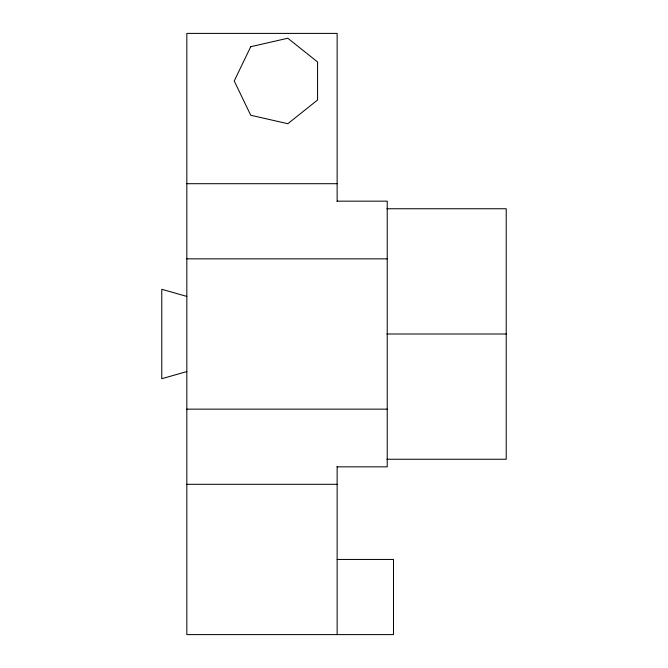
<?xml version="1.0" encoding="UTF-8"?>
<svg xmlns="http://www.w3.org/2000/svg" width="668" height="668" viewBox="0 0 668 668"><rect width="100%" height="100%" fill="white"/><g stroke="black" fill="none" stroke-linecap="round" stroke-linejoin="round"><path stroke-width="1" d="M186.831 371.575L161.781 378.714L161.781 289.286L186.831 296.425M186.831 183.7L337.131 183.7M337.131 201.16L387.231 201.16L387.231 466.84L337.131 466.84M386.922 208.75L506.219 208.75L506.219 459.25L386.922 459.25M186.831 258.85L387.231 258.85M386.922 334L506.219 334M186.831 409.15L387.231 409.15M186.831 484.3L337.131 484.3M337.131 559.45L393.494 559.45L393.494 634.6L186.831 634.6L186.831 33.4L337.131 33.4L337.131 201.444M337.131 466.556L337.131 634.6M250.734 46.702L234.226 80.978L250.734 115.247L287.825 123.714L317.567 100L317.567 61.957L287.825 38.235L250.734 46.702"/></g></svg>
